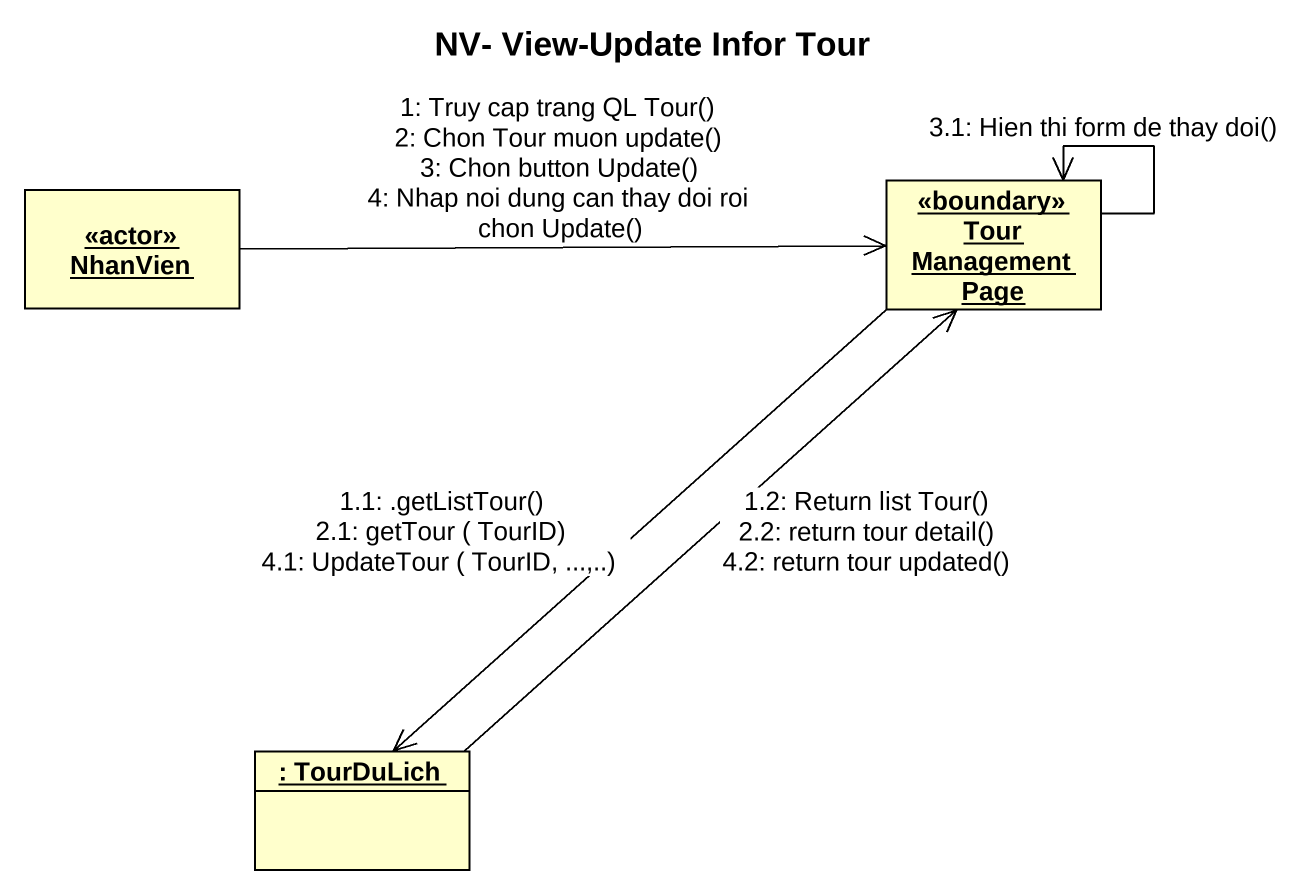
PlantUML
@startuml
title NV- View-Update Infor Tour
hide circle
hide empty members
object "<<actor>> NhanVien" as actor_NhanVien
object "<<boundary>> Tour Management Page" as boundary_Tour_Management
object ": TourDuLich" as TourDuLich
actor_NhanVien -right-> boundary_Tour_Management : 1: Truy cap trang QL Tour()\n2: Chon Tour muon update()\n3: Chon button Update()\n4: Nhap noi dung can thay doi roi chon Update()
boundary_Tour_Management --> TourDuLich : 1.1: .getListTour()\n2.1: getTour ( TourID)\n4.1: UpdateTour ( TourID, ...,..)
TourDuLich -up-> boundary_Tour_Management : 1.2: Return list Tour()\n2.2: return tour detail()\n4.2: return tour updated()
boundary_Tour_Management -up-> boundary_Tour_Management : 3.1: Hien thi form de thay doi()
@enduml
